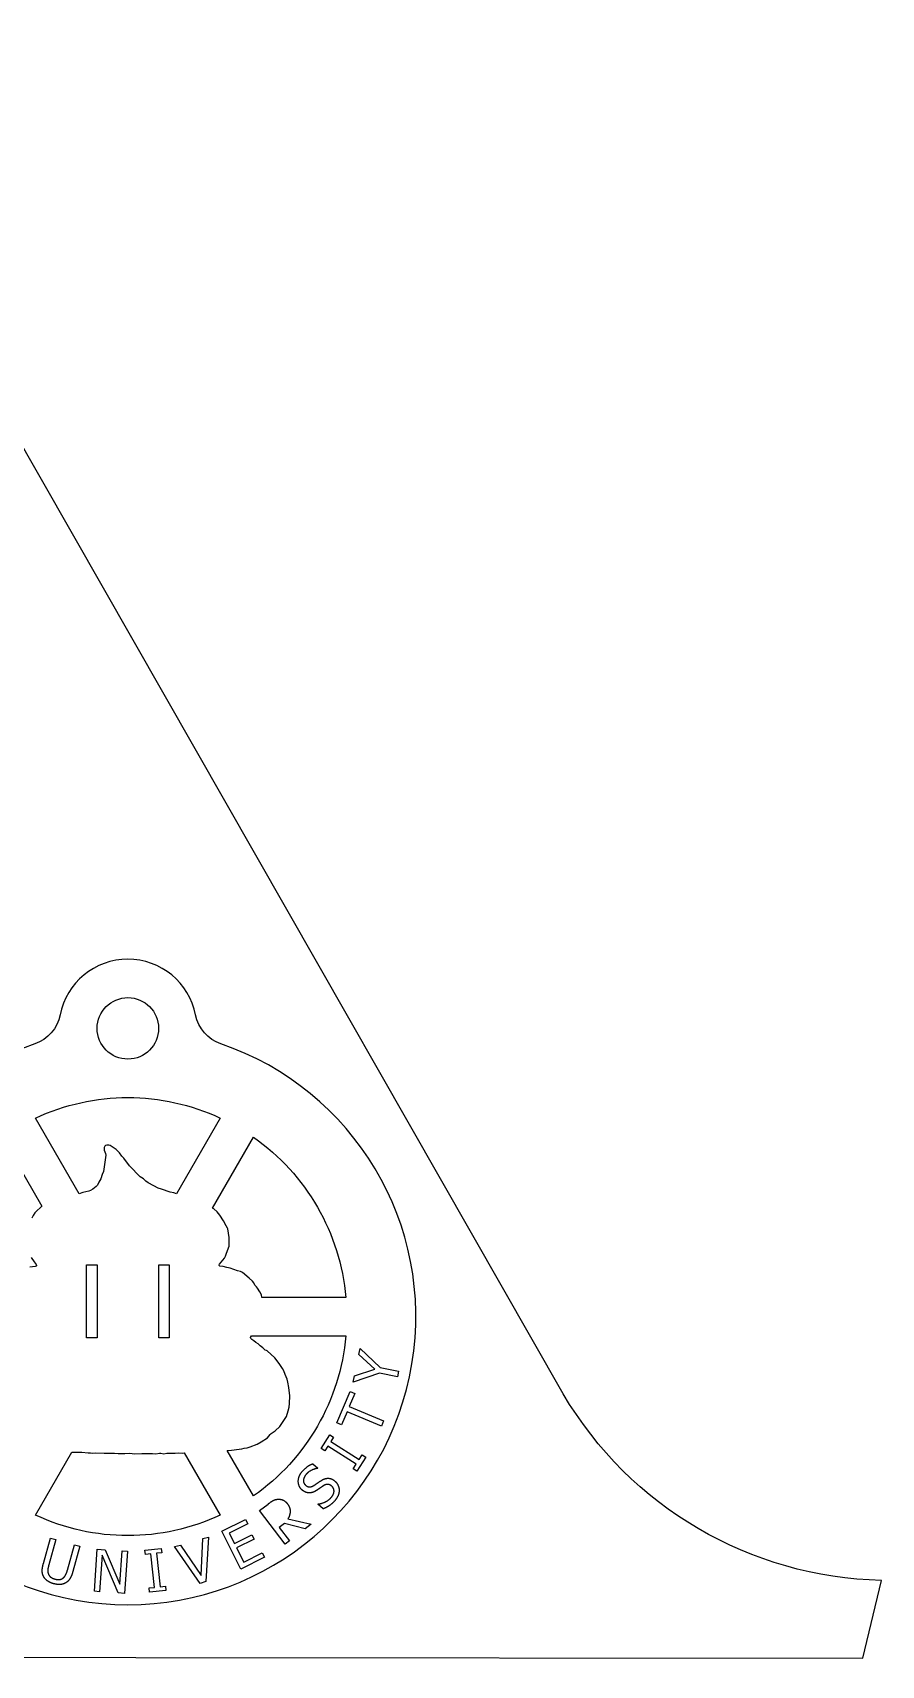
# Model space of a CAD drawing. Header units: millimetres. Extents: x 0 to 217, y 0 to 323.
# Drawn here: x 173.2 to 217.4, y 0 to 85 of the extents above; entities that cross this region are included whole.
import ezdxf

# ---------------------------------------------------------------- set-up
doc = ezdxf.new("R2010")
doc.units = ezdxf.units.MM
doc.layers.add('SCRAP_OUTLINE', color=8, linetype='Continuous')

msp = doc.modelspace()

# ---------------------------------------------------------------- linework, layer by layer
for points in [[(181.731, 33.849, 0.821365), (174.669, 33.849, -0.267689), (173.353, 32.345, 6.023346), (183.047, 32.345, -0.267689)], [(173.388, 28.485, -0.221398), (183.012, 28.485), (180.732, 24.536), (180.599, 24.59), (180.395, 24.633), (179.948, 24.791), (179.786, 24.836), (179.552, 24.954), (179.264, 25.121), (179.137, 25.206), (179.011, 25.325), (178.834, 25.433), (178.29, 25.99), (177.985, 26.391), (177.892, 26.498), (177.757, 26.681), (177.665, 26.78), (177.584, 26.848), (177.27, 27.055), (177.2, 27.077), (177.107, 27.075), (177.043, 27.051), (177.007, 27.024), (176.98, 26.989), (176.965, 26.946), (176.962, 26.896), (176.974, 26.821), (177.038, 26.632), (177.053, 26.556), (176.978, 26.068), (176.939, 25.708), (176.863, 25.539), (176.798, 25.325), (176.693, 25.153), (176.613, 24.991), (176.552, 24.92), (176.465, 24.848), (176.372, 24.783), (176.256, 24.717), (176.169, 24.681), (175.862, 24.612), (175.664, 24.542)], [(185.179, 19.15), (185.156, 19.278), (185.079, 19.437), (184.953, 19.638), (184.905, 19.702), (184.82, 19.795), (184.755, 19.908), (184.685, 19.996), (184.526, 20.145), (184.176, 20.438), (184.075, 20.495), (183.912, 20.535), (183.526, 20.669), (183.35, 20.699), (183.17, 20.755), (182.993, 20.778), (182.975, 20.79), (182.964, 20.809), (182.963, 20.841), (182.978, 20.873), (183.239, 21.189), (183.29, 21.289), (183.34, 21.453), (183.471, 21.819), (183.477, 21.861), (183.47, 21.959), (183.484, 22.144), (183.484, 22.266), (183.401, 22.714), (183.385, 22.756), (183.328, 22.88), (183.179, 23.142), (182.989, 23.427), (182.843, 23.599), (182.67, 23.761), (182.615, 23.797), (184.744, 27.485, -0.221398), (189.556, 19.15)], [(183.381, 11.177), (183.597, 11.199), (183.994, 11.259), (184.136, 11.274), (184.258, 11.304), (184.42, 11.318), (184.563, 11.38), (184.939, 11.515), (185.152, 11.624), (185.475, 11.845), (185.604, 12.01), (185.664, 12.07), (185.864, 12.213), (186.107, 12.428), (186.185, 12.528), (186.291, 12.683), (186.455, 12.956), (186.543, 13.24), (186.594, 13.437), (186.619, 13.627), (186.636, 14.033), (186.593, 14.46), (186.525, 14.745), (186.501, 14.887), (186.396, 15.131), (186.326, 15.329), (186.254, 15.457), (186.122, 15.657), (185.981, 15.852), (185.86, 15.997), (185.457, 16.371), (185.419, 16.379), (185.356, 16.409), (185.222, 16.532), (185.092, 16.623), (184.984, 16.727), (184.871, 16.794), (184.764, 16.881), (184.649, 16.956), (184.6, 17.004), (184.586, 17.046), (184.586, 17.062), (184.643, 17.15), (189.556, 17.15, -0.221398), (184.744, 8.815)], [(183.012, 7.815, -0.221398), (173.388, 7.815), (175.28, 11.093), (175.557, 11.097), (175.801, 11.092), (176.127, 11.063), (176.257, 11.063), (176.37, 11.046), (176.513, 11.059), (176.96, 11.037), (177.509, 11.037), (177.692, 11.021), (178.037, 11.021), (178.281, 11.035), (178.566, 11.008), (178.932, 11.027), (179.481, 11.027), (179.664, 11.008), (179.853, 11.046), (179.923, 11.046), (180.081, 11.013), (180.233, 11.044), (180.66, 11.044), (180.863, 11.059), (181.066, 11.047), (181.141, 11.056)]]:
    msp.add_lwpolyline(points, format="xyb", close=True)
for points in [[(171.656, 27.485), (173.722, 23.906), (173.393, 23.593), (173.353, 23.547), (173.266, 23.413), (173.199, 23.272)], [(173.171, 21.23), (173.311, 21.003), (173.419, 20.856), (173.436, 20.814), (173.435, 20.795), (173.418, 20.77), (173.377, 20.757), (173.098, 20.715)], [(187.834, 10.496), (188.096, 10.264), (188.081, 10.248)], [(186.536, 7.625), (187.74, 7.342), (187.439, 7.111), (186.354, 7.382), (186.089, 7.178), (186.622, 6.484), (186.39, 6.306), (185.05, 8.051), (185.5, 8.396)], [(188.366, 8.137), (188.091, 8.381), (188.105, 8.397)], [(173.799, 5.305), (174.167, 6.627), (174.449, 6.549), (174.081, 5.226)], [(175.05, 4.949), (175.419, 6.279), (175.701, 6.2), (175.333, 4.878)]]:
    msp.add_lwpolyline(points)
for points in [[(176.594, 20.843), (176.594, 17.042), (176.045, 17.042), (176.045, 20.843)], [(180.355, 20.843), (180.355, 17.042), (179.806, 17.042), (179.806, 20.843)], [(190.235, 16.183), (190.3, 16.487), (191.346, 15.506), (192.298, 15.304), (192.238, 15.018), (191.315, 15.213), (189.932, 14.746), (189.999, 15.063), (191.064, 15.419)], [(191.519, 12.721), (191.406, 12.452), (189.617, 13.202), (189.332, 12.521), (189.092, 12.622), (189.776, 14.253), (190.016, 14.152), (189.73, 13.471)], [(190.397, 10.949), (190.587, 10.829), (190.132, 10.108), (189.942, 10.228), (190.091, 10.465), (188.611, 11.4), (188.461, 11.163), (188.272, 11.283), (188.727, 12.004), (188.917, 11.884), (188.767, 11.647), (190.247, 10.712)], [(185.319, 5.631), (184.089, 5.014), (183.102, 6.98), (184.333, 7.597), (184.449, 7.365), (183.48, 6.879), (183.75, 6.34), (184.654, 6.793), (184.771, 6.561), (183.867, 6.107), (184.233, 5.377), (185.202, 5.863)], [(178.173, 5.942), (178.026, 3.747), (177.699, 3.769), (176.854, 5.727), (176.728, 3.834), (176.456, 3.852), (176.602, 6.047), (177.017, 6.02), (177.785, 4.223), (177.901, 5.961)], [(180.152, 4.121), (180.177, 3.898), (179.329, 3.806), (179.305, 4.029), (179.583, 4.059), (179.394, 5.8), (179.116, 5.77), (179.092, 5.993), (179.939, 6.085), (179.963, 5.862), (179.685, 5.832), (179.874, 4.091)], [(182.11, 6.597), (182.397, 6.678), (182.269, 4.355), (181.965, 4.268), (180.635, 6.178), (180.937, 6.263), (182.023, 4.672)]]:
    msp.add_lwpolyline(points, close=True)
msp.add_circle((178.2, 33.15), 1.6)
for points in [[(187.293, 10.102), (187.416, 10.241), (187.689, 10.437), (187.834, 10.496)], [(188.081, 10.248), (187.94, 10.234), (187.615, 10.083), (187.495, 9.949)], [(187.272, 9.131), (187.072, 9.309), (187.079, 9.861), (187.293, 10.102)], [(187.495, 9.949), (187.36, 9.797), (187.336, 9.482), (187.452, 9.379)], [(187.452, 9.379), (187.556, 9.287), (187.778, 9.287), (187.898, 9.366)], [(187.898, 9.366), (187.979, 9.419), (188.205, 9.577), (188.285, 9.626)], [(188.285, 9.626), (188.487, 9.749), (188.836, 9.721), (188.989, 9.584)], [(188.821, 9.326), (188.723, 9.413), (188.514, 9.425), (188.389, 9.347)], [(188.989, 9.584), (189.086, 9.498), (189.203, 9.253), (189.206, 9.125)], [(185.5, 8.396), (185.65, 8.511), (185.877, 8.634), (186.014, 8.645)], [(186.014, 8.645), (186.152, 8.656), (186.4, 8.552), (186.505, 8.415)], [(187.664, 8.974), (187.564, 8.972), (187.368, 9.046), (187.272, 9.131)], [(188.051, 9.116), (187.952, 9.051), (187.765, 8.977), (187.664, 8.974)], [(188.389, 9.347), (188.301, 9.29), (188.159, 9.19), (188.051, 9.116)], [(188.105, 8.397), (188.303, 8.415), (188.657, 8.589), (188.77, 8.715)], [(188.973, 8.563), (188.815, 8.384), (188.517, 8.2), (188.366, 8.137)], [(188.77, 8.715), (188.931, 8.896), (188.945, 9.215), (188.821, 9.326)], [(189.206, 9.125), (189.208, 8.982), (189.107, 8.714), (188.973, 8.563)], [(186.505, 8.415), (186.652, 8.224), (186.655, 7.816), (186.536, 7.625)], [(173.822, 4.602), (173.741, 4.743), (173.736, 5.078), (173.799, 5.305)], [(174.081, 5.226), (174.04, 5.079), (174.022, 4.869), (174.053, 4.773)], [(174.331, 4.25), (174.144, 4.302), (173.893, 4.477), (173.822, 4.602)], [(174.053, 4.773), (174.086, 4.672), (174.257, 4.529), (174.398, 4.49)], [(174.951, 4.288), (174.822, 4.217), (174.527, 4.195), (174.331, 4.25)], [(174.398, 4.49), (174.53, 4.453), (174.761, 4.484), (174.841, 4.554)], [(174.841, 4.554), (174.917, 4.62), (175.01, 4.807), (175.05, 4.949)], [(175.333, 4.878), (175.271, 4.656), (175.094, 4.365), (174.951, 4.288)]]:
    msp.add_open_spline(points, degree=2)
at = {"layer": 'SCRAP_OUTLINE'}
msp.add_lwpolyline([(1.091, 140.287, -0.053702), (0.395, 88.428), (0, 0.761), (93.913, 0.442, -0.43419), (96.616, 0.71, 0.309828), (99.051, 1.123), (107.346, 1.014, 0.490744), (111.326, 0.94, 0.080829), (124.529, 0.655, 0.168269), (129.841, 1.101, 0.282301), (132.36, 0.393, -0.137039), (134.412, 0.217), (140.729, 0.444), (216.489, 0.368), (217.449, 4.424, -0.259831), (200.879, 14.125), (152.894, 98.134, -0.191719), (148.892, 104.758), (116.782, 161.779, -0.516446)], format="xyb", dxfattribs=at)

doc.saveas('drawing.dxf')
